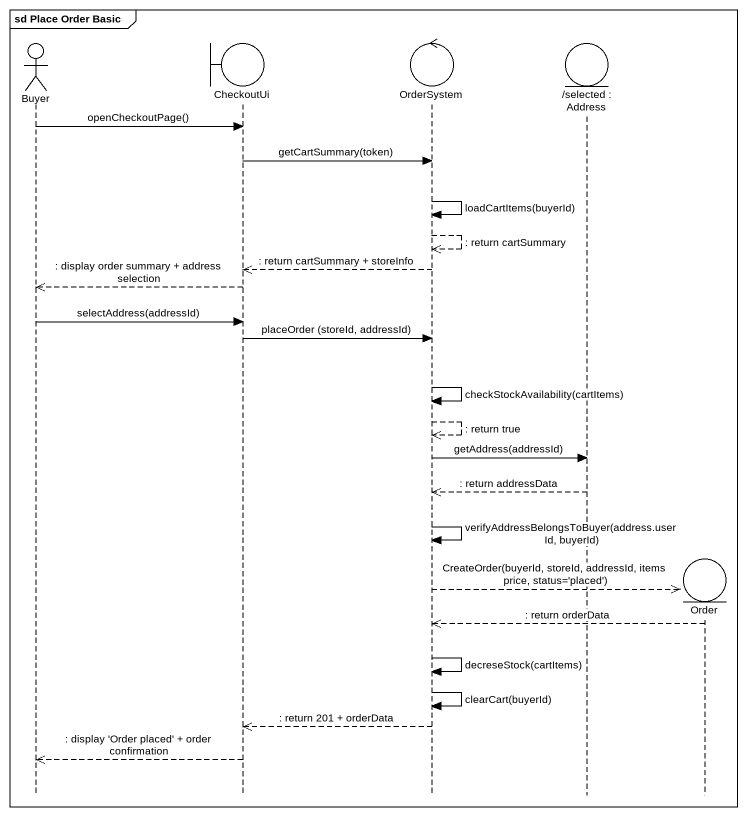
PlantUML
@startuml
mainframe sd Place Order Basic
hide footbox
actor Buyer
boundary CheckoutUi
control OrderSystem
entity "/selected : Address" as selected_Address
entity Order

Buyer -> CheckoutUi : openCheckoutPage()
CheckoutUi -> OrderSystem : getCartSummary(token)
OrderSystem -> OrderSystem : loadCartItems(buyerId)
OrderSystem -->> OrderSystem : : return cartSummary
OrderSystem -->> CheckoutUi : : return cartSummary + storeInfo
CheckoutUi -->> Buyer : : display order summary + address selection
Buyer -> CheckoutUi : selectAddress(addressId)
CheckoutUi -> OrderSystem : placeOrder (storeId, addressId)
OrderSystem -> OrderSystem : checkStockAvailability(cartItems)
OrderSystem -->> OrderSystem : : return true
OrderSystem -> selected_Address : getAddress(addressId)
selected_Address -->> OrderSystem : : return addressData
OrderSystem -> OrderSystem : verifyAddressBelongsToBuyer(address.userId, buyerId)
OrderSystem -->> Order ** : CreateOrder(buyerId, storeId, addressId, items price, status='placed')
Order -->> OrderSystem : : return orderData
OrderSystem -> OrderSystem : decreseStock(cartItems)
OrderSystem -> OrderSystem : clearCart(buyerId)
OrderSystem -->> CheckoutUi : : return 201 + orderData
CheckoutUi -->> Buyer : : display 'Order placed' + order confirmation
@enduml
